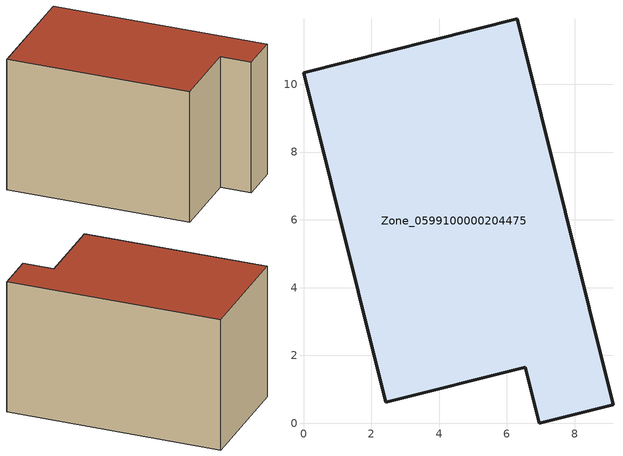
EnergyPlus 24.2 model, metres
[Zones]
Zone_0599100000204475
 floor ground (C_G): 0,10.34 6.31,11.93 9.13,0.54 6.95,0 6.54,1.65 2.42,0.62 z0
 wall outside (C_F): 6.31,11.93 0,10.34 2.42,0.62 6.54,1.65 6.95,0 9.13,0.54 6.31,11.93 z0:7.43
 roof outside (C_R): 9.13,0.54 6.31,11.93 0,10.34 2.42,0.62 6.54,1.65 6.95,0 z7.43
[BUILDING]
Pand.0599100000204475: North Axis=0; Terrain=City; Loads Convergence Tolerance Value=0.04; Temperature Convergence Tolerance Value=0.4; Solar Distribution=FullExterior; Maximum Number of Warmup Days=25; Minimum Number of Warmup Days=1
[Site:Location]
Rotterdam.The.Hague.AP_ZH_NLD Design_Conditions: Latitude=51.96; Longitude=4.45; Time Zone=1; Elevation=-4.5
[SITE:GROUNDTEMPERATURE:BUILDINGSURFACE]
18, 18, 18, 18, 18, 18, 18, 18, 18, 18, 18, 18
[MATERIAL] Thermal Absorptance=0.9; Solar Absorptance=0.7; Visible Absorptance=0.7
Name | Roughness | Thickness | Conductivity | Density | Specific Heat
G.TI.1946-1964 | MediumSmooth | 0.15 | 1 | 540 | 1210
F.TI.1946-1964 | Rough | 0.3 | 0.857143 | 1920 | 840
R.TI.1946-1964 | MediumRough | 0.2 | 0.277778 | 1500 | 1000
[CONSTRUCTION]
C_G: G.TI.1946-1964
C_F: F.TI.1946-1964
C_R: R.TI.1946-1964
[ZONE]
Zone_0599100000204475: Type=1; Multiplier=1; Ceiling Height=Autocalculate; Volume=Autocalculate; Floor Area=autocalculate; Part of Total Floor Area=Yes
[ZONEINFILTRATION:DESIGNFLOWRATE]
Infil_Zone_0599100000204475: Zone or ZoneList or Space or SpaceList=Zone_0599100000204475; Schedule=AlwaysOn; Design Flow Rate Calculation Method=Flow/Area; Flow Rate per Floor Area=0.003; Constant Term Coefficient=1; Temperature Term Coefficient=0; Velocity Term Coefficient=0; Velocity Squared Term Coefficient=0
[HVACTEMPLATE:ZONE:IDEALLOADSAIRSYSTEM]
Zone_0599100000204475: Maximum Heating Supply Air Temperature=50; Minimum Cooling Supply Air Temperature=13; Maximum Heating Supply Air Humidity Ratio=0.0156; Minimum Cooling Supply Air Humidity Ratio=0.0077; Heating Limit=NoLimit; Cooling Limit=NoLimit; Dehumidification Control Type=ConstantSensibleHeatRatio; Cooling Sensible Heat Ratio=0.7; Dehumidification Setpoint=60; Humidification Control Type=None; Humidification Setpoint=30; Outdoor Air Method=None; Outdoor Air Flow Rate per Person=0.00944; Outdoor Air Flow Rate per Zone Floor Area=0; Outdoor Air Flow Rate per Zone=0; Demand Controlled Ventilation Type=None; Outdoor Air Economizer Type=NoEconomizer; Heat Recovery Type=None; Sensible Heat Recovery Effectiveness=0.7; Latent Heat Recovery Effectiveness=0.65
[ZONECONTROL:THERMOSTAT]
ThermostatControl_Zone_0599100000204475: Zone or ZoneList=Zone_0599100000204475; Control Type Schedule=DualSetpointControlType; Control 1=Thermostat_Zone_0599100000204475; Temperature Difference Between Cutout And Setpoint=0
[THERMOSTATSETPOINT:DUALSETPOINT]
Thermostat_Zone_0599100000204475: Heating Setpoint Temperature Schedule=HeatingSetpoint_Zone_0599100000204475; Cooling Setpoint Temperature Schedule=CoolingSetpoint_Zone_0599100000204475
[SCHEDULE:COMPACT]
HeatingSetpoint_Zone_0599100000204475: Through: 12/31, For: AllDays, Until: 24:00, 21
CoolingSetpoint_Zone_0599100000204475: Through: 12/31, For: AllDays, Until: 24:00, 24
DualSetpointControlType: Through: 12/31, For: AllDays, Until: 24:00, 4
AlwaysOn: Through: 12/31, For: AllDays, Until: 24:00, 1
